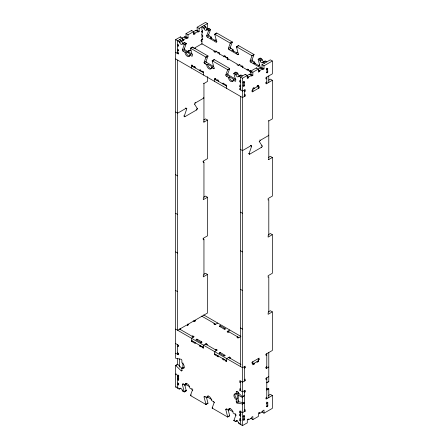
<?xml version="1.0" encoding="UTF-8"?>
<svg xmlns="http://www.w3.org/2000/svg" width="448" height="448" viewBox="0 0 448 448"><rect width="100%" height="100%" fill="white"/><g stroke="black" fill="none" stroke-linecap="round" stroke-linejoin="round"><path stroke-width="0.67" d="M202.714 35.174A0.711 0.409 -60 0 1 202.205 35.493A0.711 0.409 -60 0 1 201.942 35.134L202.126 31.338A0.812 0.465 -60 0 1 202.709 30.974M243.998 85.148L244.502 85.439L243.499 86.016L243.684 82.219A0.812 0.465 -60 0 1 244.35 81.866L244.502 85.439A0.711 0.409 -60 0 1 243.998 86.307A0.711 0.409 -60 0 1 243.499 86.016L242.995 85.73M244.35 419.826A0.812 0.465 -60 0 1 243.69 420.235L243.499 416.657A0.711 0.409 -60 0 1 243.998 415.789A0.711 0.409 -60 0 1 244.502 416.08L244.35 419.826M266.974 68.779A0.812 0.465 -60 0 1 267.635 68.426L267.786 71.994A0.711 0.409 -60 0 1 267.288 72.862A0.711 0.409 -60 0 1 266.784 72.576L266.974 68.774M267.786 405.95L267.635 406.381A0.812 0.465 -60 0 1 266.974 406.79L266.784 403.217A0.711 0.409 -60 0 1 267.288 402.349A0.711 0.409 -60 0 1 267.786 402.634L267.786 405.95L267.288 405.658M194.326 103.858L197.355 108.612A0.946 0.543 -60 0 1 196.694 109.889L184.901 116.698A0.946 0.543 -60 0 1 184.24 116.178L186.766 108.802A0.946 0.543 -60 0 0 186.11 108.282L185.606 107.99M259.168 141.294L262.198 146.048A0.946 0.543 -60 0 1 261.537 147.325L249.749 154.134A0.946 0.543 -60 0 1 249.088 153.619L251.614 146.238A0.946 0.543 -60 0 0 250.953 145.718L250.454 145.432M185.013 52.254L186.015 51.677L190.697 54.376L189.694 54.953A3.31 1.91 60 0 1 187.354 56.308A3.31 1.91 60 0 1 185.013 52.254L183.008 51.094A0.946 0.543 60 0 1 182.342 49.941L184.223 44.811A0.946 0.543 60 0 0 184.251 44.61L186.256 43.45L184.845 42.638A0.946 0.543 60 0 0 184.218 42.79A1.893 1.092 60 0 1 182.958 43.086A1.893 1.092 60 0 1 181.698 41.334A0.946 0.543 60 0 0 181.065 40.454L179.654 39.637M182.342 49.941L184.346 48.782L186.228 43.658A0.946 0.543 60 0 0 186.256 43.45M216.994 41.513L215.986 42.09L207.301 37.072A0.946 0.543 60 0 1 206.629 35.913L208.51 30.789A0.946 0.543 60 0 0 208.538 30.587L210.549 29.428L209.138 28.616A0.946 0.543 60 0 0 208.505 28.762A1.893 1.092 60 0 1 207.245 29.064A1.893 1.092 60 0 1 205.985 27.311A0.946 0.543 60 0 0 205.352 26.432L203.946 25.614M206.629 35.913L208.634 34.759L210.521 29.63A0.946 0.543 60 0 0 210.549 29.428M206.73 64.792L207.732 64.21L212.414 66.914L211.411 67.491A3.31 1.91 60 0 1 209.07 68.841A3.31 1.91 60 0 1 206.73 64.792L204.725 63.633A0.946 0.543 60 0 1 204.058 62.474L205.94 57.35A0.946 0.543 60 0 0 205.968 57.148L207.973 55.989L192.461 47.034L190.456 48.194A0.946 0.543 60 0 0 190.484 48.429L192.371 55.726A0.946 0.543 60 0 1 191.699 56.112L189.694 54.953M204.058 62.474L206.063 61.32L207.945 56.19A0.946 0.543 60 0 0 207.973 55.989M238.706 54.051L237.703 54.628L229.012 49.61A0.946 0.543 60 0 1 228.346 48.451L230.227 43.327A0.946 0.543 60 0 0 230.255 43.12L232.26 41.966L216.754 33.012L214.749 34.171A0.946 0.543 60 0 0 214.777 34.406L216.658 41.703A0.946 0.543 60 0 1 215.986 42.09M228.346 48.451L230.35 47.292L232.232 42.168A0.946 0.543 60 0 0 232.26 41.966M228.446 77.33L229.449 76.748L234.125 79.453L233.122 80.03A3.31 1.91 60 0 1 230.787 81.379A3.31 1.91 60 0 1 228.446 77.33L226.442 76.171A0.946 0.543 60 0 1 225.77 75.012L227.657 69.888A0.946 0.543 60 0 0 227.685 69.681L229.69 68.527L214.178 59.573L212.173 60.726A0.946 0.543 60 0 0 212.201 60.967L214.082 68.264A0.946 0.543 60 0 1 213.416 68.65L211.411 67.491M225.77 75.012L227.774 73.853L229.662 68.729A0.946 0.543 60 0 0 229.69 68.527M266.784 61.897L265.373 61.085A0.946 0.543 60 0 0 264.746 61.23A1.893 1.092 60 0 1 263.486 61.533A1.893 1.092 60 0 1 262.22 59.78A0.946 0.543 60 0 0 261.593 58.901L260.182 58.083L258.177 59.242A0.946 0.543 60 0 0 258.205 59.478L260.086 66.78A0.946 0.543 60 0 1 259.42 67.166L250.729 62.149A0.946 0.543 60 0 1 250.062 60.99L251.944 55.866A0.946 0.543 60 0 0 251.972 55.658L253.977 54.499L238.465 45.55L236.46 46.704A0.946 0.543 60 0 0 236.488 46.945L238.375 54.242A0.946 0.543 60 0 1 237.703 54.628M250.062 60.99L252.067 59.83L253.949 54.706A0.946 0.543 60 0 0 253.977 54.499M206.416 397.186L207.945 403.116A0.946 0.543 60 0 1 207.973 403.351L205.968 404.51L190.456 395.556A0.946 0.543 60 0 1 190.484 395.354L192.371 390.225L192.87 389.939M228.127 409.724L229.662 415.654A0.946 0.543 60 0 1 229.69 415.89L227.685 417.049L212.173 408.094A0.946 0.543 60 0 1 212.201 407.887L214.082 402.763L214.586 402.472M247.621 419.166L248.623 419.748L248.623 418.975L247.285 419.748L247.285 422.834L242.497 425.6L239.081 423.629A0.946 0.543 60 0 1 238.448 422.75A1.893 1.092 60 0 0 237.188 420.991A1.893 1.092 60 0 0 235.928 421.294A0.946 0.543 60 0 1 235.295 421.445L233.89 420.633A0.946 0.543 60 0 1 233.918 420.426L235.799 415.302L236.298 415.01M182.241 368.732L177.839 364.414A0.946 0.543 60 0 0 177.649 364.274L175.644 365.428A0.946 0.543 60 0 1 175.834 365.574L181.216 370.854A0.946 0.543 60 0 0 181.882 370.468L181.882 368.15A3.31 1.91 60 0 0 184.223 366.8A3.31 1.91 60 0 0 181.882 362.746L181.882 360.433A0.946 0.543 60 0 0 181.216 359.274L175.834 358.344A0.946 0.543 60 0 1 175.644 358.266L175.644 39.637L180.438 36.876L182.442 38.03L182.442 41.121L183.781 40.348L183.781 39.575L186.676 37.901L186.676 38.674L188.014 37.901L188.014 34.815L186.004 33.656L186.004 36.747L188.014 37.901M186.004 33.656L191.576 30.442L193.581 31.601L193.581 34.686L194.919 33.914L194.919 33.141L197.814 31.472L197.814 32.239L199.153 31.472L199.153 28.381L207.508 23.559L207.508 29.187M199.153 31.472L197.148 30.313L197.148 27.227L205.503 22.4L207.508 23.559M186.676 37.901L184.671 36.747L177.649 40.796L177.649 53.665L178.489 53.178M188.014 34.815L195.81 30.313L197.814 31.472M184.839 37.419L186.004 36.747M196.482 30.699L197.148 30.313M175.644 39.637L179.06 41.614L181.065 40.454M201.538 31.69L202.608 32.306L202.608 30.761L201.942 30.374L201.942 26.774L203.347 27.586L205.352 26.432M179.06 41.614A0.946 0.543 60 0 1 179.693 42.487L181.698 41.334M203.347 27.586A0.946 0.543 60 0 1 203.98 28.465L205.985 27.311M178.651 45.366L177.649 45.942L178.321 46.329L178.321 44.783L177.649 44.397M179.693 42.487A1.893 1.092 60 0 0 180.953 44.246A1.893 1.092 60 0 0 182.213 43.943L184.218 42.79M203.98 28.465A1.893 1.092 60 0 0 205.24 30.223A1.893 1.092 60 0 0 206.5 29.921L208.505 28.762M182.213 43.943A0.946 0.543 60 0 1 182.84 43.792L184.845 42.638M206.5 29.921A0.946 0.543 60 0 1 207.133 29.77L209.138 28.616M184.223 44.811L186.228 43.658M208.51 30.789L210.521 29.63M178.651 50.126L177.649 50.702L178.321 51.089L178.321 49.543L177.649 49.162M201.538 39.407L202.608 40.023L202.608 38.483L201.942 38.097L201.942 36.68L202.944 36.103M176.148 52.214L175.644 52.506L178.321 54.051L178.321 52.506L177.649 52.119M202.832 39.127L201.27 40.023L201.27 41.569L201.942 41.182L201.942 44.318M183.008 51.094L185.013 49.941L192.545 54.286M207.301 37.072L209.306 35.913L211.31 37.072A3.31 1.91 60 0 0 211.697 38.786M190.484 48.429L192.489 47.27A0.946 0.543 60 0 1 192.461 47.034M214.777 34.406L216.782 33.247A0.946 0.543 60 0 1 216.754 33.012M210.364 38.27A3.31 1.91 60 0 1 210.308 37.654L211.31 37.072M193.34 47.953L193.586 48.194M188.35 50.445L189.353 51.022L190.982 50.081M194.695 48.709L195.591 48.194L194.919 47.807L201.942 43.758L214.418 50.96L214.418 52.119M214.928 40.908A3.31 1.91 60 0 0 214.984 40.354L215.986 39.777A3.31 1.91 60 0 1 215.93 40.331M214.418 50.96L213.752 51.346L215.085 52.119L216.692 51.195M205.94 57.35L207.945 56.19M230.227 43.327L232.232 42.168M192.534 65.139L191.464 65.755L203.498 72.705M194.919 66.59L193.917 67.172L193.917 66.399L195.255 67.172L195.255 67.945M215.757 52.198L215.757 50.96L217.09 51.733L217.09 52.506L218.204 53.15L219.206 52.567M204.725 63.633L206.73 62.474L213.685 66.489M229.012 49.61L231.017 48.451L233.027 49.61A3.31 1.91 60 0 0 233.414 51.324M212.201 60.967L214.206 59.808A0.946 0.543 60 0 1 214.178 59.573M236.488 46.945L238.493 45.786A0.946 0.543 60 0 1 238.465 45.55M232.075 50.809A3.31 1.91 60 0 1 232.019 50.187L233.027 49.61M200.715 69.938L199.713 70.515L199.713 69.742L201.046 70.515L201.046 71.288M203.162 71.35L202.16 71.932L202.16 71.159L203.498 71.932L203.498 75.018M224 56.958L224 55.72L225.338 56.493L225.338 57.266L226.453 57.91L227.455 57.327M236.645 53.446A3.31 1.91 60 0 0 236.701 52.892L237.703 52.31A3.31 1.91 60 0 1 237.647 52.864M228.189 58.447L227.119 59.069L228.458 59.836L229.124 59.45L237.591 64.338L236.925 64.725L238.263 65.498L239.865 64.574M213.416 68.65L214.418 68.074M203.442 83.222L203.946 83.513L207.508 81.452L207.508 76.625M227.657 69.888L229.662 68.729M251.944 55.866L253.949 54.706M215.712 78.518L214.642 79.134L226.671 86.083M218.092 79.974L217.09 80.55L217.09 79.778L218.428 80.55L218.428 81.323M238.93 65.576L238.93 64.338L240.268 65.111L240.268 65.884L241.382 66.528L242.385 65.951M226.442 76.171L228.446 75.012L235.978 79.363M250.729 62.149L252.734 60.99L254.738 62.149A3.31 1.91 60 0 0 255.13 63.862M233.122 80.03L235.133 81.189A0.946 0.543 60 0 0 235.799 80.802L233.918 73.5A0.946 0.543 60 0 1 233.89 73.265L235.894 72.106L237.306 72.923A0.946 0.543 60 0 1 237.933 73.802A1.893 1.092 60 0 0 239.193 75.555A1.893 1.092 60 0 0 240.453 75.258A0.946 0.543 60 0 1 241.086 75.107L242.497 75.919M233.918 73.5L235.922 72.346A0.946 0.543 60 0 1 235.894 72.106M258.205 59.478L260.21 58.324A0.946 0.543 60 0 1 260.182 58.083M253.792 63.347A3.31 1.91 60 0 1 253.736 62.726L254.738 62.149M233.89 73.265L235.295 74.082L237.306 72.923M258.177 59.242L259.588 60.054L261.593 58.901M235.295 74.082A0.946 0.543 60 0 1 235.928 74.956L237.933 73.802M259.588 60.054A0.946 0.543 60 0 1 260.215 60.934L262.22 59.78M235.928 74.956A1.893 1.092 60 0 0 237.188 76.714A1.893 1.092 60 0 0 238.448 76.412L240.453 75.258M260.215 60.934A1.893 1.092 60 0 0 261.475 62.692A1.893 1.092 60 0 0 262.741 62.39L264.746 61.23M238.448 76.412A0.946 0.543 60 0 1 239.081 76.261L241.086 75.107M262.741 62.39A0.946 0.543 60 0 1 263.368 62.238L265.373 61.085M258.362 65.985A3.31 1.91 60 0 0 258.418 65.43L259.42 64.848A3.31 1.91 60 0 1 259.364 65.402M247.173 70.336L247.173 69.098L248.511 69.871L248.511 70.644L249.626 71.288L250.628 70.711M186.11 108.282L177.649 113.165L175.644 112.006M194.83 104.149A0.946 0.543 -60 0 1 195.485 102.866L203.946 97.983L203.442 97.692M252.857 75.342L250.852 74.183L250.852 71.092L252.857 72.251L252.857 75.342L251.518 76.11L251.518 75.342L248.623 77.011L248.623 77.784L247.285 78.557L247.285 75.471L245.28 74.312L240.492 77.078L240.492 89.942L240.99 89.65M250.852 71.092L256.424 67.878L258.429 69.037L258.429 72.122L259.767 71.35L259.767 70.582L262.662 68.908L262.662 69.681L264.001 68.908L264.001 65.822L272.356 60.995L272.356 73.858L266.118 77.465L266.118 79.005L266.784 78.618L265.782 78.042M264.001 68.908L261.99 67.749L261.99 64.663L270.351 59.836L272.356 60.995M251.362 71.826L250.292 72.447L251.188 72.962M239.081 76.261L242.497 78.238L249.514 74.183L251.518 75.342M252.857 72.251L260.658 67.749L262.662 68.908M250.18 74.57L250.852 74.183M260.988 68.331L261.99 67.749M240.492 80.679L239.82 80.293L239.82 81.838L240.822 81.256M243.499 82.802L244.502 82.225L243.432 81.603M266.784 69.356L267.786 68.779L266.784 68.202M240.492 85.439L239.82 85.053L239.82 86.598L240.822 86.016M240.492 88.396L239.82 88.015L239.82 89.555L240.822 88.978M244.502 91.487L245.168 91.101L245.168 89.555L242.497 91.101L239.82 89.555M252.857 89.236L258.429 86.016L257.359 85.4M268.649 80.119L270.351 79.134L272.356 80.293L272.356 118.888L268.789 120.949L268.29 120.658M244.502 94.83L245.168 94.444L245.168 95.99L242.497 97.535L175.644 58.94M252.862 90.003L252.196 90.39L252.196 91.935L259.101 87.948L259.101 86.402L258.434 86.789M266.784 81.967L266.118 82.354L266.118 83.894L272.356 80.293M203.722 119.918L205.503 118.888L207.508 120.047L207.508 158.642L203.286 161.084L203.286 162.63L203.952 162.243L203.952 197.747L203.286 198.134L203.286 199.679L207.508 197.243L207.508 235.838L203.286 238.274L203.286 239.82L203.952 239.434L203.952 274.943L203.286 275.33L203.286 276.87L207.508 274.434L207.508 313.029L194.919 320.298L194.919 321.457M203.442 121.817L203.946 122.108L207.508 120.047M175.644 174.726L177.66 175.879M250.953 145.718L242.497 150.601L240.492 149.447M259.672 141.585A0.946 0.543 -60 0 1 260.333 140.302L268.789 135.419L268.29 135.134M268.565 157.36L270.351 156.33L272.356 157.483L272.356 196.084L268.128 198.52L268.128 200.066L268.8 199.679L268.8 235.189L268.128 235.575L268.128 237.115L272.356 234.679L272.356 273.274L268.128 275.71L268.128 277.256L268.8 276.87L268.8 312.379L268.128 312.766L268.128 314.311L272.356 311.87L272.356 350.465L266.118 354.071L266.118 355.611L266.784 355.225L265.782 354.648M175.644 213.321L177.66 214.474M203.694 197.126L205.503 196.084L207.508 197.243M268.29 159.253L268.789 159.544L272.356 157.483M240.492 212.162L242.502 213.315M175.644 251.916L177.66 253.07M240.492 250.757L242.502 251.91M268.537 234.567L270.351 233.52L272.356 234.679M175.644 290.517L177.66 291.665M203.694 274.322L205.503 273.274L207.508 274.434M240.492 289.358L242.502 290.506M194.258 320.678L187.348 324.671L187.348 325.696M192.136 336.314L192.802 335.927L194.141 336.7L191.464 338.246L191.464 341.331L192.802 342.104L192.802 341.331M217.762 323.064L215.085 324.61L213.752 323.837L214.418 323.45L214.418 324.61M178.651 345.705L177.649 346.287L178.321 346.674L178.321 345.128L175.644 343.582M191.464 341.331L192.466 340.754M197.26 339.276A0.711 0.409 0 0 0 196.258 339.276A0.711 0.409 0 0 0 196.258 339.853L197.26 339.276L201.718 341.846L201.718 343.084M220.545 325.83A0.711 0.409 0 0 0 219.542 325.83A0.711 0.409 0 0 0 219.542 326.407L220.545 325.83L225.002 328.401L225.002 329.56M193.917 341.975L193.917 342.748L194.919 342.171M178.718 353.774L177.649 354.39L177.649 344.742M200.715 342.423L201.718 341.846A0.711 0.409 0 0 1 201.718 342.423A0.711 0.409 0 0 1 200.715 342.423L196.258 339.853M224 328.983L225.002 328.401A0.711 0.409 0 0 1 225.002 328.983A0.711 0.409 0 0 1 224 328.983L219.542 326.407M199.713 345.318L199.713 346.091L200.715 345.514M206.842 344.803L207.508 344.422L206.175 343.65L203.498 345.19L203.498 348.281L202.16 347.508L202.16 346.735M229.796 330.014L227.119 331.554L228.458 332.326L229.124 331.94M202.16 347.508L203.162 346.931M240.492 327.953L242.497 329.112M268.537 311.758L270.351 310.71L272.356 311.87M175.834 365.574L177.839 364.414M181.882 368.15L182.885 367.573A3.31 1.91 60 0 0 184.318 367.836M215.309 349.692L215.975 349.311L217.314 350.078L214.642 351.624L214.642 354.71L215.975 355.482L215.975 354.71M176.148 373.85L175.644 374.142L178.321 375.682L178.819 375.396M181.216 370.854L182.218 370.272M178.153 375.01L177.649 375.295L177.649 388.164L178.276 387.8M214.642 354.71L215.645 354.133M178.528 376.337L177.649 376.841L178.321 377.227L178.819 376.936M219.43 353.231L220.433 352.654L224.89 355.225A0.711 0.409 0 0 1 224.89 355.807A0.711 0.409 0 0 1 223.888 355.807L219.43 353.231A0.711 0.409 0 0 1 219.43 352.654A0.711 0.409 0 0 1 220.433 352.654M178.276 377.894L177.649 378.258L178.321 378.644L178.819 378.353M217.09 355.354L217.09 356.126L218.092 355.55M178.651 379.221L177.649 379.798L178.321 380.184L178.819 379.898M223.888 355.807L224.89 355.225M177.649 383.018L178.321 383.404L178.819 383.113M178.528 384.054L177.649 384.558L178.321 384.944L178.819 384.658M222.886 358.702L222.886 359.47L223.888 358.893M175.644 365.428L175.644 387.005L176.243 386.658M230.014 358.187L230.686 357.801L229.348 357.028L226.671 358.574L226.671 361.659L225.338 360.886L225.338 360.114M184.699 384.647L186.228 390.578A0.946 0.543 60 0 1 186.256 390.818L184.251 391.972A0.946 0.543 60 0 0 184.223 391.737L182.342 384.44L183.512 383.762M225.338 360.886L226.341 360.31M182.342 384.44A0.946 0.543 60 0 1 183.008 384.054L185.013 385.207L186.015 384.63A3.31 1.91 60 0 1 186.508 383.258M175.644 387.005L179.06 388.976L180.438 388.181M179.06 388.976A0.946 0.543 60 0 0 179.693 388.825L180.818 388.175M179.693 388.825A1.893 1.092 60 0 1 180.953 388.522A1.893 1.092 60 0 1 182.213 390.281L182.711 389.99M182.213 390.281A0.946 0.543 60 0 0 182.84 391.16L183.344 390.869M184.223 391.737L186.228 390.578M185.013 385.207A3.31 1.91 60 0 1 187.354 383.858A3.31 1.91 60 0 1 189.694 387.912L191.699 389.071L192.203 388.78M190.484 395.354L191.111 394.99M190.456 395.556L191.083 395.192M244.502 368.094L245.168 367.707L245.168 366.162L242.497 367.707L175.644 329.112M258.434 360.046L259.101 359.66L259.101 358.12L252.196 362.107L252.196 363.653L252.862 363.266L251.86 362.684M252.857 364.039L258.429 360.825M254.201 363.266L254.201 364.039L252.862 364.806L252.857 361.721M258.429 358.506L258.434 361.592L257.096 362.365L257.096 361.592M205.968 404.51A0.946 0.543 60 0 0 205.94 404.275L204.058 396.973L205.229 396.301M204.058 396.973A0.946 0.543 60 0 1 204.725 396.586L206.73 397.746L207.732 397.169A3.31 1.91 60 0 1 208.219 395.797M244.502 379.478L245.168 379.092L245.168 380.638L242.497 382.178L239.82 380.638L239.82 382.178L240.822 381.601M266.784 366.615L266.118 366.996L266.118 368.542L268.789 366.996M205.94 404.275L207.945 403.116M206.73 397.746A3.31 1.91 60 0 1 209.07 396.396A3.31 1.91 60 0 1 211.411 400.45L213.416 401.604L213.914 401.318M236.925 403.015L238.93 401.856L244.311 402.791A0.946 0.543 60 0 1 244.502 402.87L242.497 404.023A0.946 0.543 60 0 0 242.306 403.945L236.925 403.015A0.946 0.543 60 0 1 236.258 401.856L236.258 399.543A3.31 1.91 60 0 1 233.918 395.489A3.31 1.91 60 0 1 236.258 394.139L236.258 391.821L237.261 391.244M240.492 389.127L239.82 388.741L239.82 390.286L240.822 389.704M212.201 407.887L212.705 407.602M236.258 394.139L237.261 393.557L237.261 398.961L236.258 399.543M212.173 408.094L212.677 407.803M268.789 376.645L266.118 378.19L266.118 379.736L266.784 379.35L265.782 378.773M244.502 392.213L245.168 391.826L245.168 390.286L242.497 391.826L239.82 390.286M242.306 396.715L244.311 395.556A0.946 0.543 60 0 0 244.502 395.702L242.497 396.861A0.946 0.543 60 0 1 242.306 396.715L236.925 391.434A0.946 0.543 60 0 0 236.258 391.821M268.789 381.679L266.784 382.838A0.946 0.543 60 0 1 266.594 382.693L268.598 381.534A0.946 0.543 60 0 0 268.789 381.679L268.789 352.526M236.258 401.856L238.263 400.697L238.263 392M227.685 417.049A0.946 0.543 60 0 0 227.657 416.814L225.77 409.511L226.94 408.839M225.77 409.511A0.946 0.543 60 0 1 226.442 409.125L228.446 410.284L229.449 409.707A3.31 1.91 60 0 1 229.936 408.335M242.306 403.945L244.311 402.791M268.789 388.842A0.946 0.543 60 0 0 268.598 388.769L266.594 389.922A0.946 0.543 60 0 1 266.784 390.001L268.789 388.842L268.789 397.555L268.29 397.264M227.657 416.814L229.662 415.654M240.99 412.832L240.492 413.123L239.82 412.737L239.82 411.191L240.324 410.9M228.446 410.284A3.31 1.91 60 0 1 230.787 408.934A3.31 1.91 60 0 1 233.122 412.983L235.133 414.142L235.631 413.851M240.99 411.286L240.492 411.578L240.492 424.441L241.086 424.094M268.397 395.461L270.351 394.335L272.356 395.494L272.356 408.363L264.001 413.185L261.99 412.026L261.99 411.449M239.82 412.737L240.822 412.154M244.502 410.032L245.168 409.646L245.168 411.191L242.497 412.737L239.82 411.191M266.784 397.169L266.118 397.555L266.118 399.095L272.356 395.494M240.492 416.08L239.82 415.694L239.82 414.148L240.324 413.862M240.99 414.249L240.492 414.534L239.82 414.148M239.82 415.694L240.822 415.117M233.918 420.426L234.416 420.134M233.89 420.633L234.388 420.342M235.295 421.445L235.799 421.154M235.922 421.081L237.054 420.431M240.99 420.549L240.492 420.84L239.82 420.454L239.82 418.908L240.324 418.622M235.928 421.294L237.182 420.571M239.82 420.454L240.822 419.877M238.448 422.75L238.952 422.458M243.499 419.877L244.502 419.294L243.998 419.009M267.786 405.854L266.784 406.431L266.28 406.14M239.081 423.629L239.579 423.338M248.623 419.748L251.518 418.074L251.518 417.301L252.857 416.528L252.857 419.619L250.852 418.27M258.759 412.737L259.767 413.314L262.662 411.639L262.662 410.872L264.001 410.099L264.001 413.185M252.857 419.619L258.429 416.399L258.429 413.314L259.767 412.541L259.767 413.314M266.582 388.416L268.598 388.769M207.133 29.77L208.538 30.587M214.749 34.171L230.255 43.12M236.46 46.704L251.972 55.658M263.368 62.238L264.779 63.056M197.148 27.227L199.153 28.381M261.99 64.663L264.001 65.822M267.159 68.32L267.786 68.684M201.438 31.534L201.942 31.825M266.28 68.975L266.784 69.261M210.308 37.654L214.984 40.354M232.019 50.187L236.701 52.892M253.736 62.726L258.418 65.43M267.288 71.708L267.786 71.994L266.784 72.576L266.28 72.285M201.438 34.849L202.608 35.521L202.608 37.066L201.942 36.68M193.418 32.273L194.919 33.141M258.261 69.714L259.767 70.582M193.418 33.046L194.919 33.914M258.261 70.482L259.767 71.35M200.939 40.606L201.942 41.182M224.722 55.754L225.002 55.916A0.711 0.409 0 0 1 225.12 56.006M265.614 82.835L266.784 83.507L266.784 77.078M182.274 38.707L183.781 39.575M247.117 76.143L248.623 77.011M182.274 39.48L183.781 40.348M247.117 76.916L248.623 77.784M182.84 43.792L184.251 44.61M190.456 48.194L205.968 57.148M212.173 60.726L227.685 69.681M258.098 87.366L259.101 87.948M243.874 81.766L244.502 82.13M253.198 87.881L254.201 88.458L254.201 87.69L252.862 88.458L252.857 91.549L251.787 90.933M178.153 44.979L178.528 45.198M242.995 82.415L243.499 82.706M187.611 51.565L188.681 52.181M239.82 81.838L240.492 82.225M239.82 86.598L240.492 86.985M244.166 90.524L245.168 91.101M223.608 83.154L223.888 83.317L222.886 83.894L222.886 83.126L224.224 83.894L224.224 84.666M244.166 95.413L245.168 95.99M194.986 102.581L195.485 102.866M259.829 140.017L260.333 140.302M196.851 108.321L197.355 108.612M261.694 145.757L262.198 146.048M196.19 109.598L196.694 109.889M261.038 147.039L261.537 147.325M186.144 108.438L186.766 108.802M251.11 145.947L251.614 146.238M183.742 115.892L184.24 116.178M248.584 153.328L249.088 153.619M184.402 116.407L184.901 116.698M249.245 153.843L249.749 154.134M202.95 161.661L203.952 162.243M202.95 238.857L203.952 239.434M203.694 314.944L240.934 336.442L238.263 337.988L236.925 337.215L237.591 336.829L237.591 337.988M201.69 316.103L215.757 324.223M238.93 337.602L227.786 331.167L227.786 332.405M194.919 320.298L195.591 320.684L194.253 321.457L193.183 320.835M258.098 359.083L259.101 359.66M257.432 361.015L258.434 361.592M265.714 367.539L266.784 368.155L266.784 353.685M187.611 324.055L188.681 324.671L187.342 325.444L186.676 325.058L177.649 330.266L177.649 60.094M253.198 363.457L254.201 364.039M179.407 328.966L193.469 337.086M205.503 344.036L216.647 350.465M228.682 357.414L240.985 364.521M244.166 367.125L245.168 367.707M191.464 340.558L203.498 347.508M214.642 353.942L226.671 360.886M193.917 342.748L195.255 343.521L195.255 342.748M199.713 346.091L201.046 346.864L201.046 346.091M217.09 356.126L218.428 356.899L218.428 356.126M222.886 359.47L224.224 360.242L224.224 359.47M244.166 380.055L245.168 380.638M239.82 382.178L240.492 382.564M265.95 398.227L266.784 398.709L266.784 377.804M266.784 402.058L267.786 402.634L266.784 403.217L266.28 402.926M177.649 352.845L178.321 353.231L178.321 354.777L175.644 353.231M244.166 391.25L245.168 391.826M266.28 406.235L266.784 406.571M238.403 395.192L242.278 397.426M244.166 410.614L245.168 411.191M243.998 411.286L244.502 411.578L244.502 390.673M243.499 415.503L244.502 416.08L243.499 416.657L242.995 416.371M178.153 378.93L178.528 379.148M185.64 383.258L186.144 383.544M186.267 383.617L186.642 383.835M229.074 408.33L229.572 408.621M229.701 408.694L230.076 408.906M186.015 384.63L189.526 386.658M207.732 397.169L211.826 399.532M229.449 409.707L232.96 411.729M243.998 419.104L244.502 419.39M242.995 419.681L243.499 419.972M239.82 418.908L240.492 419.294M185.73 390.51L186.256 390.818M182.84 391.16L184.251 391.972M268.789 75.919L268.789 82.354M268.789 120.949L268.789 159.544M260.658 67.749L260.658 68.331M258.429 88.334L258.434 85.243L257.096 86.016L257.096 86.789M256.424 67.878L256.424 68.46M250.964 72.526L250.964 71.288L249.626 70.515L249.626 71.288M249.514 74.183L249.514 74.715M245.28 74.312L245.28 74.889M244.502 89.942L244.502 96.376M244.502 366.548L244.502 381.024M242.715 67.766L242.715 66.528L241.382 65.755L241.382 66.528M242.497 78.238L242.497 403.39M242.497 404.023L242.497 425.6M240.492 96.376L240.492 366.548M240.492 381.024L240.492 390.673M229.348 357.028L229.348 358.187M227.786 59.763L227.786 57.91L226.453 57.137L226.453 57.91M226.671 88.396L226.671 85.31L225.338 84.538L225.338 85.31M219.542 54.382L219.542 53.15L218.204 52.377L218.204 53.15M215.975 79.906L215.975 79.134L214.642 78.366L214.642 81.452M215.975 349.311L215.975 350.465M206.175 343.65L206.175 344.803M203.946 83.513L203.946 122.108M195.81 30.313L195.81 30.845M192.802 66.528L192.802 65.755L191.464 64.982L191.464 68.074M192.802 335.927L192.802 337.086M191.576 30.442L191.576 31.018M189.353 51.022L189.353 50.249L188.014 51.022L188.014 52.181M184.671 36.747L184.671 37.274M182.885 362.942L182.885 367.573M180.438 36.876L180.438 37.453M180.326 328.726L180.326 329.302M179.654 358.887L179.654 367.114M178.321 375.682L178.321 377.227M178.321 378.644L178.321 380.184M178.321 383.404L178.321 384.944M177.649 358.417L177.649 364.582M219.761 53.256A0.711 0.409 0 0 0 219.542 53.922L224 56.493A0.711 0.409 0 0 0 224.773 56.582A0.711 0.409 0 0 0 225.21 56.202M243.074 66.612A0.711 0.409 0 0 0 242.542 66.892A0.711 0.409 0 0 0 242.715 67.301L247.173 69.871A0.711 0.409 0 0 0 248.175 69.871A0.711 0.409 0 0 0 248.175 69.294M191.699 389.071A0.946 0.543 60 0 1 192.371 390.225M213.416 401.604A0.946 0.543 60 0 1 214.082 402.763M235.133 414.142A0.946 0.543 60 0 1 235.799 415.302M238.93 401.856A0.946 0.543 60 0 1 238.263 400.697M237.261 398.961A3.31 1.91 60 0 1 235.178 396.295A3.31 1.91 60 0 1 235.357 393.59M236.751 393.333A3.31 1.91 60 0 1 237.261 393.557M185.013 49.941A0.946 0.543 60 0 1 184.346 48.782M206.73 62.474A0.946 0.543 60 0 1 206.063 61.32M228.446 75.012A0.946 0.543 60 0 1 227.774 73.853M233.15 81.082A3.31 1.91 60 0 1 230.72 79.884A3.31 1.91 60 0 1 229.449 76.748M234.125 79.453A3.31 1.91 60 0 1 234.074 80.007M211.697 68.443A3.31 1.91 60 0 1 209.16 67.519A3.31 1.91 60 0 1 207.732 64.21M212.414 66.914A3.31 1.91 60 0 1 212.358 67.469M189.717 56.011A3.31 1.91 60 0 1 187.286 54.813A3.31 1.91 60 0 1 186.015 51.677M190.697 54.376A3.31 1.91 60 0 1 190.641 54.93M209.306 35.913A0.946 0.543 60 0 1 208.634 34.759M231.017 48.451A0.946 0.543 60 0 1 230.35 47.292M252.734 60.99A0.946 0.543 60 0 1 252.067 59.83"/></g></svg>
